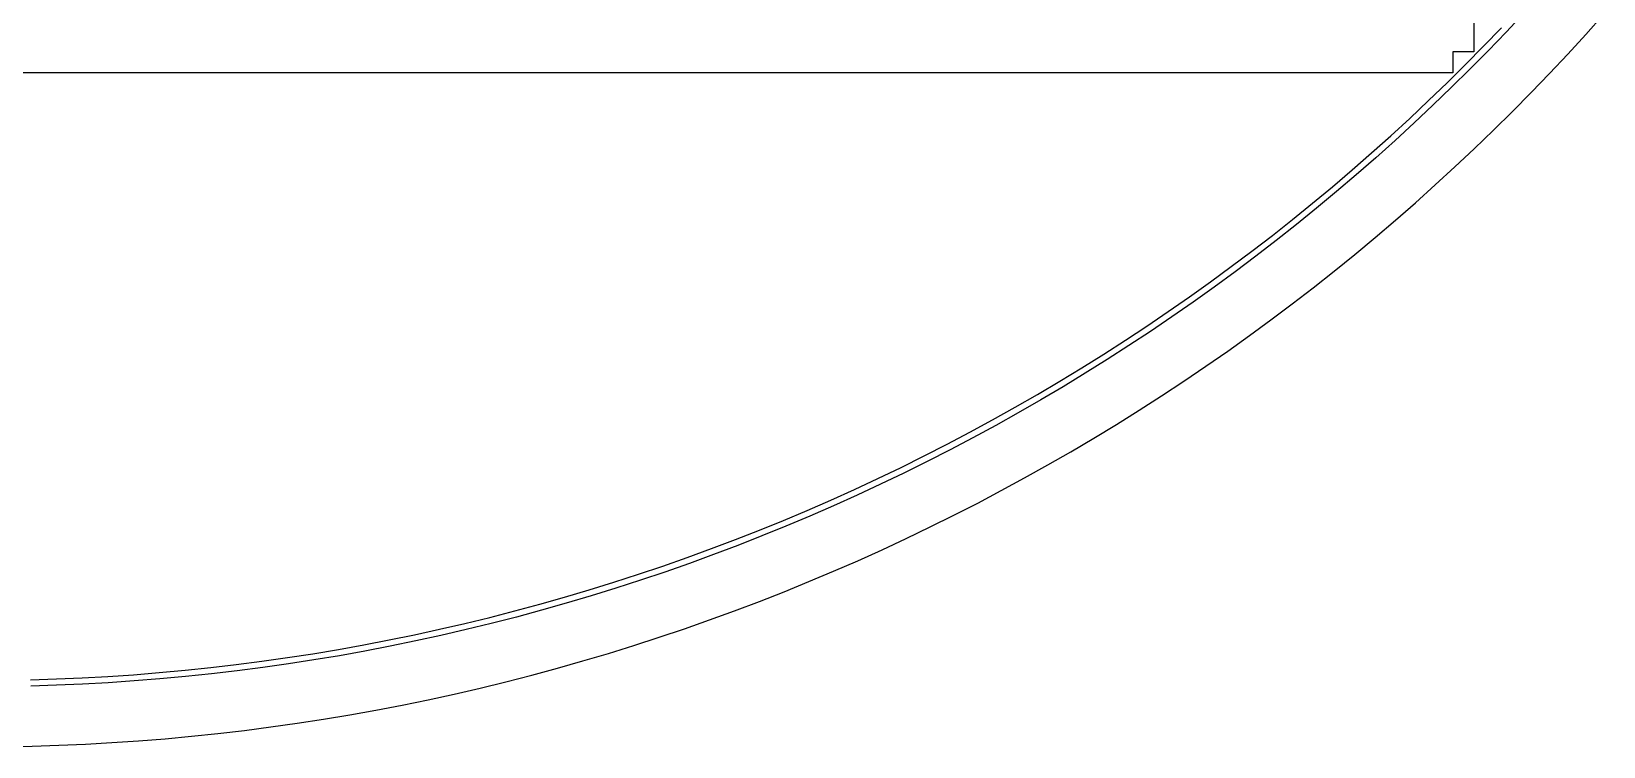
# Model space of a CAD drawing. Extents: x -17 to 84, y -19 to 84.
# Drawn here: x 33.5 to 70.83, y -19.25 to -2.26 of the extents above; entities that cross this region are included whole.
import ezdxf

# ---------------------------------------------------------------- set-up
doc = ezdxf.new("R2010")
doc.units = 0

msp = doc.modelspace()

# ---------------------------------------------------------------- linework, layer by layer
for p, q in [((67.75, 67.25), (67.75, -2.75)), ((68.9377, -1.83109), (68.5167, -2.27873)), ((70.409, -2.33528), (70.8305, -1.86441)), ((67.9828, -2.61642), (68.408, -2.17531)), ((68.5167, -2.27873), (68.0902, -2.72119)), ((69.9817, -2.80095), (70.409, -2.33528)), ((67.75, -2.75), (67.25, -2.75)), ((67.25, -2.75), (67.25, -3.25)), ((67.5523, -3.05231), (67.9828, -2.61642)), ((68.0902, -2.72119), (67.6584, -3.15837)), ((69.5487, -3.26134), (69.9817, -2.80095)), ((67.25, -3.25), (-2.75, -3.25)), ((67.1164, -3.48285), (67.5523, -3.05231)), ((67.6584, -3.15837), (67.2212, -3.59021)), ((69.1101, -3.71637), (69.5487, -3.26134)), ((66.6753, -3.90804), (67.1164, -3.48285)), ((67.2212, -3.59021), (66.7787, -4.01666)), ((68.666, -4.166), (69.1101, -3.71637)), ((66.229, -4.32776), (66.6753, -3.90804)), ((66.7787, -4.01666), (66.3311, -4.43765)), ((65.7776, -4.74197), (66.229, -4.32776)), ((66.3311, -4.43765), (65.8783, -4.85312)), ((68.2164, -4.61014), (68.666, -4.166)), ((65.3211, -5.15063), (65.7776, -4.74197)), ((65.8783, -4.85312), (65.4205, -5.263)), ((67.7613, -5.04872), (68.2164, -4.61014)), ((64.8596, -5.55365), (65.3211, -5.15063)), ((67.3009, -5.48169), (67.7613, -5.04872)), ((64.3933, -5.95097), (64.8596, -5.55365)), ((65.4205, -5.263), (64.9576, -5.66722)), ((66.8353, -5.90898), (67.3009, -5.48169)), ((63.9221, -6.34254), (64.3933, -5.95097)), ((64.9576, -5.66722), (64.4899, -6.06575)), ((66.3644, -6.33052), (66.8353, -5.90898)), ((63.4461, -6.7283), (63.9221, -6.34254)), ((64.4899, -6.06575), (64.0172, -6.4585)), ((65.8884, -6.74625), (66.3644, -6.33052)), ((64.0172, -6.4585), (63.5398, -6.84541)), ((62.9654, -7.10818), (63.4461, -6.7283)), ((63.5398, -6.84541), (63.0577, -7.22644)), ((65.4073, -7.15611), (65.8884, -6.74625)), ((62.4801, -7.48215), (62.9654, -7.10818)), ((63.0577, -7.22644), (62.571, -7.60153)), ((64.9212, -7.56003), (65.4073, -7.15611)), ((61.9903, -7.85013), (62.4801, -7.48215)), ((62.571, -7.60153), (62.0796, -7.97061)), ((64.4303, -7.95796), (64.9212, -7.56003)), ((60.9972, -8.56792), (61.496, -8.21207)), ((61.496, -8.21207), (61.9903, -7.85013)), ((62.0796, -7.97061), (61.5838, -8.33363)), ((63.9344, -8.34984), (64.4303, -7.95796)), ((60.4942, -8.91762), (60.9972, -8.56792)), ((61.5838, -8.33363), (61.0836, -8.69055)), ((63.4338, -8.7356), (63.9344, -8.34984)), ((59.9868, -9.26111), (60.4942, -8.91762)), ((61.0836, -8.69055), (60.579, -9.04131)), ((62.9285, -9.11519), (63.4338, -8.7356)), ((59.4753, -9.59836), (59.9868, -9.26111)), ((60.579, -9.04131), (60.0702, -9.38583)), ((62.4186, -9.48854), (62.9285, -9.11519)), ((58.9597, -9.92931), (59.4753, -9.59836)), ((60.0702, -9.38583), (59.5571, -9.72409)), ((61.9041, -9.85561), (62.4186, -9.48854)), ((58.4401, -10.2539), (58.9597, -9.92931)), ((59.04, -10.056), (58.5188, -10.3816)), ((59.5571, -9.72409), (59.04, -10.056)), ((61.3852, -10.2163), (61.9041, -9.85561)), ((57.9166, -10.5721), (58.4401, -10.2539)), ((58.5188, -10.3816), (57.9937, -10.7008)), ((60.8619, -10.5707), (61.3852, -10.2163)), ((57.3891, -10.8838), (57.9166, -10.5721)), ((57.9937, -10.7008), (57.4647, -11.0134)), ((60.3342, -10.9186), (60.8619, -10.5707)), ((56.323, -11.4878), (56.8579, -11.1891)), ((56.8579, -11.1891), (57.3891, -10.8838)), ((57.4647, -11.0134), (56.9319, -11.3196)), ((59.8024, -11.2599), (60.3342, -10.9186)), ((55.7845, -11.7799), (56.323, -11.4878)), ((56.9319, -11.3196), (56.3953, -11.6192)), ((59.2664, -11.5948), (59.8024, -11.2599)), ((55.2424, -12.0654), (55.7845, -11.7799)), ((55.8552, -11.9122), (55.3115, -12.1985)), ((56.3953, -11.6192), (55.8552, -11.9122)), ((58.1822, -12.2446), (58.7263, -11.923)), ((58.7263, -11.923), (59.2664, -11.5948)), ((54.6968, -12.3442), (55.2424, -12.0654)), ((55.3115, -12.1985), (54.7643, -12.4782)), ((57.6342, -12.5595), (58.1822, -12.2446)), ((53.5957, -12.8817), (54.1479, -12.6163)), ((54.1479, -12.6163), (54.6968, -12.3442)), ((54.7643, -12.4782), (54.2137, -12.7511)), ((57.0825, -12.8676), (57.6342, -12.5595)), ((53.0402, -13.1402), (53.5957, -12.8817)), ((53.6598, -13.0173), (53.1027, -13.2766)), ((54.2137, -12.7511), (53.6598, -13.0173)), ((56.5269, -13.1689), (57.0825, -12.8676)), ((51.92, -13.6367), (52.4817, -13.3919)), ((52.4817, -13.3919), (53.0402, -13.1402)), ((53.1027, -13.2766), (52.5424, -13.5291)), ((55.9677, -13.4634), (56.5269, -13.1689)), ((51.3555, -13.8747), (51.92, -13.6367)), ((51.9791, -13.7746), (51.4129, -14.0133)), ((52.5424, -13.5291), (51.9791, -13.7746)), ((54.8387, -14.0317), (55.405, -13.7511)), ((55.405, -13.7511), (55.9677, -13.4634)), ((50.2178, -14.3297), (50.788, -14.1057)), ((50.788, -14.1057), (51.3555, -13.8747)), ((51.4129, -14.0133), (50.8437, -14.2449)), ((54.2691, -14.3055), (54.8387, -14.0317)), ((49.0692, -14.7566), (49.6448, -14.5466)), ((49.6448, -14.5466), (50.2178, -14.3297)), ((50.2717, -14.4696), (49.6971, -14.6872)), ((50.8437, -14.2449), (50.2717, -14.4696)), ((53.6961, -14.5721), (54.2691, -14.3055)), ((48.4911, -14.9594), (49.0692, -14.7566)), ((49.1198, -14.8978), (48.5399, -15.1013)), ((49.6971, -14.6872), (49.1198, -14.8978)), ((52.5406, -15.0844), (53.1199, -14.8318)), ((53.1199, -14.8318), (53.6961, -14.5721)), ((47.3276, -15.3438), (47.9106, -15.1552)), ((47.9576, -15.2976), (47.3729, -15.4868)), ((47.9106, -15.1552), (48.4911, -14.9594)), ((48.5399, -15.1013), (47.9576, -15.2976)), ((51.9582, -15.3298), (52.5406, -15.0844)), ((46.1551, -15.6995), (46.7425, -15.5252)), ((46.786, -15.6688), (46.1969, -15.8436)), ((46.7425, -15.5252), (47.3276, -15.3438)), ((47.3729, -15.4868), (46.786, -15.6688)), ((50.7846, -15.7991), (51.3728, -15.5681)), ((51.3728, -15.5681), (51.9582, -15.3298)), ((44.3808, -16.1788), (44.9742, -16.0263)), ((44.9742, -16.0263), (45.5656, -15.8665)), ((45.6056, -16.0111), (45.0124, -16.1713)), ((45.5656, -15.8665), (46.1551, -15.6995)), ((46.1969, -15.8436), (45.6056, -16.0111)), ((49.5998, -16.2395), (50.1936, -16.0229)), ((50.1936, -16.0229), (50.7846, -15.7991)), ((43.1886, -16.4619), (43.7856, -16.324)), ((43.7856, -16.324), (44.3808, -16.1788)), ((44.4172, -16.3243), (43.8202, -16.47)), ((45.0124, -16.1713), (44.4172, -16.3243)), ((49.0035, -16.4488), (49.5998, -16.2395)), ((41.3883, -16.8315), (41.9899, -16.7157)), ((41.9899, -16.7157), (42.59, -16.5925)), ((42.6211, -16.7392), (42.0191, -16.8628)), ((42.59, -16.5925), (43.1886, -16.4619)), ((43.2215, -16.6083), (42.6211, -16.7392)), ((43.8202, -16.47), (43.2215, -16.6083)), ((47.8033, -16.8453), (48.4046, -16.6507)), ((48.4046, -16.6507), (49.0035, -16.4488)), ((38.9689, -17.2208), (39.5755, -17.1346)), ((39.5755, -17.1346), (40.181, -17.041)), ((40.181, -17.041), (40.7853, -16.94)), ((40.8109, -17.0878), (40.2048, -17.1891)), ((40.7853, -16.94), (41.3883, -16.8315)), ((41.4157, -16.979), (40.8109, -17.0878)), ((42.0191, -16.8628), (41.4157, -16.979)), ((46.5938, -17.2122), (47.1996, -17.0324)), ((47.1996, -17.0324), (47.8033, -16.8453)), ((35.3114, -17.581), (35.9227, -17.5397)), ((35.9227, -17.5397), (36.5334, -17.4909)), ((36.5334, -17.4909), (37.1435, -17.4346)), ((37.1435, -17.4346), (37.7528, -17.3708)), ((37.7694, -17.5199), (37.1582, -17.5839)), ((37.7528, -17.3708), (38.3613, -17.2995)), ((38.3797, -17.4484), (37.7694, -17.5199)), ((38.3613, -17.2995), (38.9689, -17.2208)), ((38.9891, -17.3694), (38.3797, -17.4484)), ((39.5975, -17.283), (38.9891, -17.3694)), ((40.2048, -17.1891), (39.5975, -17.283)), ((45.3756, -17.5493), (45.9857, -17.3845)), ((45.9857, -17.3845), (46.5938, -17.2122)), ((33.4752, -17.66), (34.0876, -17.6412)), ((34.0931, -17.7911), (33.4789, -17.8099)), ((34.0876, -17.6412), (34.6997, -17.6149)), ((34.7071, -17.7647), (34.0931, -17.7911)), ((34.6997, -17.6149), (35.3114, -17.581)), ((35.3206, -17.7308), (34.7071, -17.7647)), ((35.9337, -17.6893), (35.3206, -17.7308)), ((36.5463, -17.6404), (35.9337, -17.6893)), ((37.1582, -17.5839), (36.5463, -17.6404)), ((43.5337, -17.9987), (44.1495, -17.8564)), ((44.1495, -17.8564), (44.7635, -17.7066)), ((44.7635, -17.7066), (45.3756, -17.5493)), ((41.6765, -18.3799), (42.2971, -18.2604)), ((42.2971, -18.2604), (42.9162, -18.1333)), ((42.9162, -18.1333), (43.5337, -17.9987)), ((39.8066, -18.6926), (40.4312, -18.596)), ((40.4312, -18.596), (41.0545, -18.4918)), ((41.0545, -18.4918), (41.6765, -18.3799)), ((36.6685, -19.0601), (37.2979, -19.002)), ((37.2979, -19.002), (37.9264, -18.9362)), ((37.9264, -18.9362), (38.5541, -18.8627)), ((38.5541, -18.8627), (39.1809, -18.7815)), ((39.1809, -18.7815), (39.8066, -18.6926)), ((32.882, -19.2461), (33.5139, -19.2345)), ((33.5139, -19.2345), (34.1456, -19.2151)), ((34.1456, -19.2151), (34.777, -19.188)), ((34.777, -19.188), (35.408, -19.1531)), ((35.408, -19.1531), (36.0386, -19.1105)), ((36.0386, -19.1105), (36.6685, -19.0601))]:
    msp.add_line(p, q)

doc.saveas('drawing.dxf')
